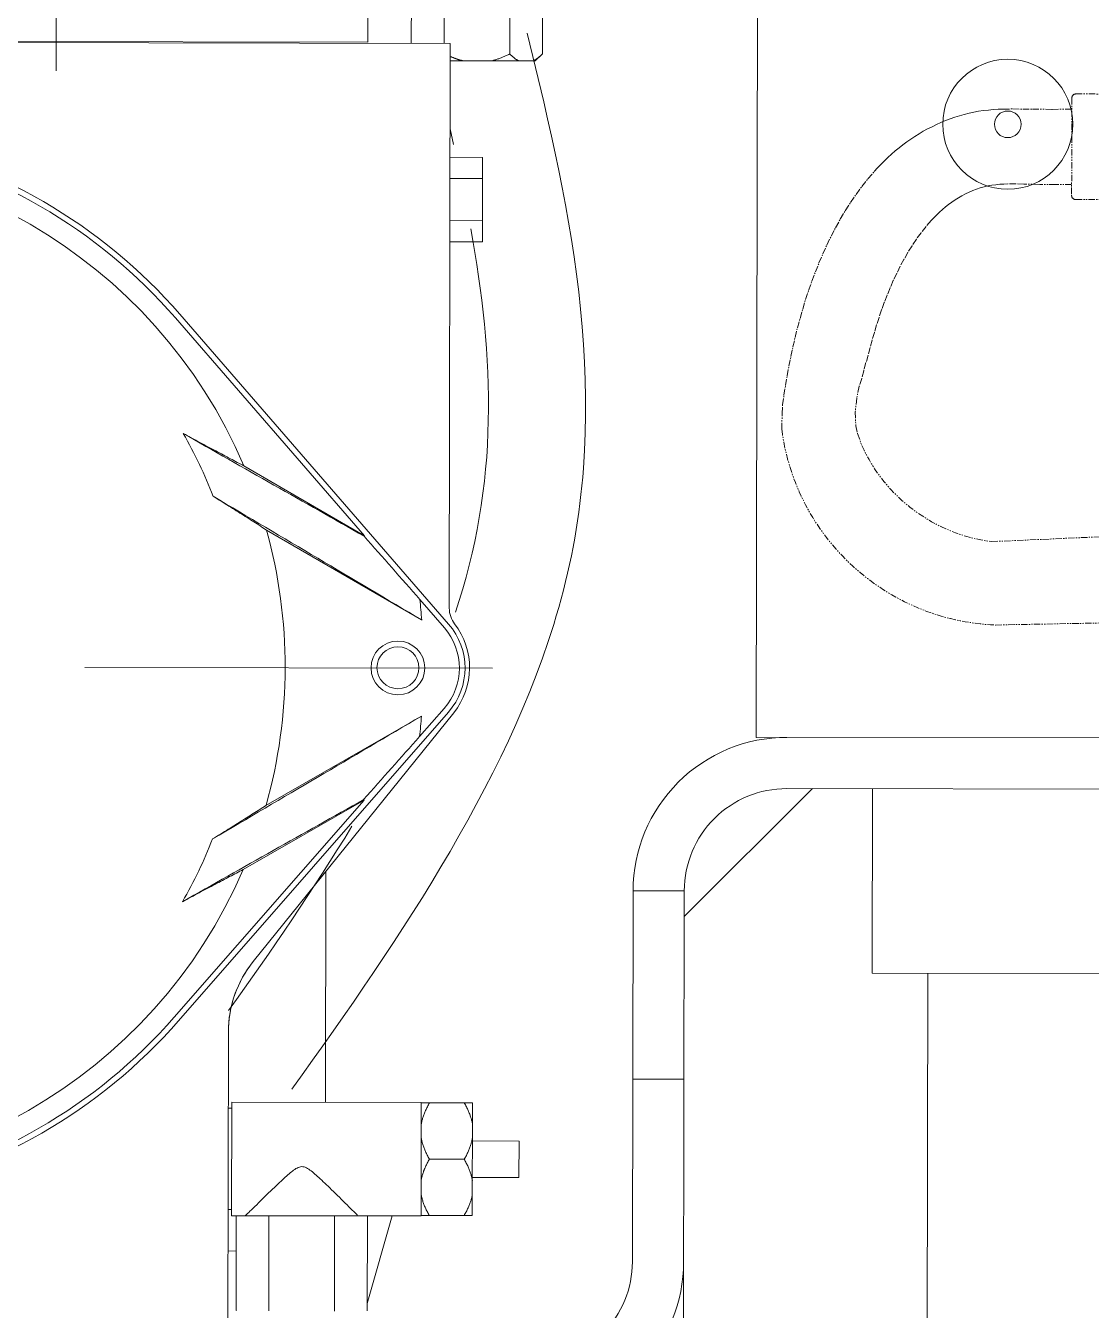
# Model space of a CAD drawing. Extents: x 766778 to 845620, y 133762 to 209800.
# Drawn here: x 786953.1 to 787161.2, y 191042 to 191292.9 of the extents above; entities that cross this region are included whole.
import ezdxf

# ---------------------------------------------------------------- set-up
doc = ezdxf.new("R2010")
doc.units = 0
doc.header["$MEASUREMENT"] = 0
doc.linetypes.add('CENTER', pattern=[2, 1.25, -0.25, 0.25, -0.25])
doc.linetypes.add('PHANTOM', pattern=[2.5, 1.25, -0.25, 0.25, -0.25, 0.25, -0.25])
doc.layers.get('0').update_dxf_attribs({"color": 1, "linetype": 'CONTINUOUS'})
doc.layers.add('CENTER_LINES', color=1, linetype='CENTER')
for name, color, linetype, lineweight in [('LA-4748_SHOWN', 2, 'CONTINUOUS', 53), ('LA-5075_SHOWN', 2, 'CONTINUOUS', 53), ('PHANTOM_LINES', 4, 'PHANTOM', 25)]:
    doc.layers.add(name, color=color, linetype=linetype, lineweight=lineweight)

# ---------------------------------------------------------------- blocks, each defined once
blk = doc.blocks.new('HE 3516C HSL RH')
at = {"layer": 'LA-5075_SHOWN', "color": 252, "lineweight": 5}
for p, q in [((-6163.44, 929.42), (-6163.44, 764.56)), ((-6222.75, 880.3), (-6223.45, 883.33)), ((-6163.44, 764.56), (-5835.34, 764.56)), ((-6177.44, 729.56), (-6152.44, 754.56)), ((-6157.44, 754.56), (-5836.34, 754.56)), ((-6140.74, 754.56), (-6140.74, 718.56)), ((-6187.44, 662.06), (-6187.44, 734.56)), ((-6177.44, 734.56), (-6187.44, 734.56)), ((-6177.44, 649.87), (-6177.44, 734.56)), ((-6140.74, 718.56), (-6042.74, 718.56)), ((-6129.84, 300.7), (-6129.84, 718.56)), ((-6177.44, 697.75), (-6187.44, 697.75))]:
    blk.add_line(p, q, dxfattribs=at)
at = {"layer": 'LA-5075_SHOWN', "color": 252, "lineweight": 5, "flags": 128}
for points in [[(-6208.45, 902.04), (-6206.79, 895.35), (-6205.18, 888.66), (-6204.4, 885.32), (-6203.65, 881.97), (-6202.91, 878.61), (-6202.2, 875.25), (-6201.53, 871.89), (-6200.88, 868.52), (-6200.28, 865.15), (-6199.71, 861.77), (-6199.18, 858.38), (-6198.7, 854.98), (-6198.27, 851.56), (-6197.89, 848.14), (-6197.57, 844.7), (-6197.3, 841.26), (-6197.1, 837.81), (-6196.96, 834.35), (-6196.88, 830.9), (-6196.87, 827.44), (-6196.94, 823.98), (-6197.07, 820.53), (-6197.29, 817.08), (-6197.43, 815.36), (-6197.58, 813.64), (-6197.76, 811.92), (-6197.96, 810.21), (-6198.18, 808.5), (-6198.42, 806.79), (-6198.68, 805.08), (-6198.97, 803.38), (-6199.27, 801.68), (-6199.61, 799.98), (-6199.96, 798.29), (-6200.34, 796.6), (-6200.74, 794.91), (-6201.16, 793.23), (-6201.6, 791.55), (-6202.06, 789.87), (-6202.54, 788.2), (-6203.04, 786.54), (-6204.1, 783.22), (-6205.23, 779.93), (-6206.43, 776.65), (-6207.7, 773.41), (-6209.03, 770.19), (-6210.41, 766.99), (-6211.85, 763.82), (-6213.35, 760.67), (-6214.89, 757.54), (-6216.47, 754.43), (-6218.1, 751.34), (-6219.77, 748.26), (-6221.47, 745.21), (-6223.21, 742.18), (-6224.98, 739.16), (-6226.78, 736.17), (-6228.6, 733.18), (-6230.46, 730.22), (-6232.34, 727.27), (-6234.24, 724.33), (-6236.16, 721.4), (-6238.1, 718.49), (-6240.05, 715.6), (-6242.02, 712.71), (-6244, 709.84), (-6245.99, 706.99), (-6247.98, 704.14), (-6249.99, 701.31), (-6252, 698.48), (-6254.01, 695.66)], [(-6222.22, 788.92), (-6221.49, 791.19), (-6220.8, 793.48), (-6220.15, 795.78), (-6219.55, 798.09), (-6219, 800.41), (-6218.49, 802.74), (-6218.03, 805.08), (-6217.61, 807.43), (-6217.24, 809.79), (-6216.91, 812.14), (-6216.63, 814.5), (-6216.39, 816.87), (-6216.19, 819.23), (-6216.04, 821.6), (-6215.94, 823.96), (-6215.88, 826.32), (-6215.85, 828.67), (-6215.87, 831.03), (-6215.92, 833.39), (-6216.01, 835.75), (-6216.13, 838.1), (-6216.29, 840.46), (-6216.47, 842.81), (-6216.69, 845.16), (-6216.93, 847.51), (-6217.21, 849.85), (-6217.51, 852.19), (-6217.83, 854.52), (-6218.18, 856.85), (-6218.55, 859.18), (-6218.94, 861.5), (-6219.35, 863.82)], [(-6266.39, 711), (-6264.83, 713.19), (-6263.28, 715.39), (-6261.73, 717.6), (-6260.19, 719.82), (-6258.65, 722.04), (-6257.12, 724.27), (-6255.59, 726.52), (-6254.07, 728.76), (-6252.57, 731.02), (-6251.07, 733.29), (-6249.59, 735.56), (-6248.12, 737.85), (-6246.66, 740.14), (-6245.22, 742.44), (-6243.79, 744.75), (-6242.38, 747.08)]]:
    blk.add_lwpolyline(points, dxfattribs=at)
at = {"layer": 'LA-5075_SHOWN', "color": 252, "lineweight": 5}
for centre, radius, start, end in [((-6157.44, 734.56), 30, 90, 180), ((-6157.44, 734.56), 20, 90, 180), ((-6207.44, 662.06), 20, 315.7331, 0), ((-6207.44, 662.06), 30, 315.7331, 0)]:
    blk.add_arc(centre, radius, start, end, dxfattribs=at)
blk = doc.blocks.new('A$C7EB86452')
at = {"layer": 'PHANTOM_LINES', "color": 252, "lineweight": 5}
for p, q in [((267.37, 75.91), (287.37, 73.1)), ((266.47, 75.23), (263.82, 56.39)), ((264.5, 55.49), (284.5, 52.67)), ((239.02, -8.45), (265.63, -10.95)), ((237.56, -24.7), (263.27, -27.76))]:
    blk.add_line(p, q, dxfattribs=at)
for points in [[(201.45, 18.95), (201.98, 21.96), (202.28, 23.65), (202.81, 25.47), (203.36, 27.3), (203.94, 29.11), (204.54, 30.93), (205.17, 32.74), (205.83, 34.54), (206.51, 36.33), (207.22, 38.1), (207.97, 39.87), (208.75, 41.62), (209.55, 43.36), (210.39, 45.07), (211.27, 46.77), (212.18, 48.45), (213.13, 50.11), (214.11, 51.74), (215.13, 53.35), (216.19, 54.93), (217.29, 56.48), (218.43, 58.01), (219.62, 59.5), (220.85, 60.96), (222.14, 62.37), (223.47, 63.74), (224.86, 65.06), (226.29, 66.33), (227.03, 66.93), (227.78, 67.53), (228.54, 68.1), (229.31, 68.66), (230.1, 69.2), (230.9, 69.72), (231.72, 70.22), (232.55, 70.71), (233.39, 71.17), (234.23, 71.61), (235.1, 72.02), (235.97, 72.41), (236.85, 72.78), (237.75, 73.13), (238.66, 73.44), (239.58, 73.74), (240.5, 74.01), (241.44, 74.25), (242.38, 74.46), (243.32, 74.65), (244.27, 74.81), (245.23, 74.94), (246.18, 75.04), (247.14, 75.11), (248.09, 75.16), (249.05, 75.17), (250.01, 75.14), (250.96, 75.1), (251.92, 75.03), (252.88, 74.93), (254.78, 74.7), (256.68, 74.42), (258.58, 74.12), (262.37, 73.57), (266.16, 73.07)], [(264.12, 58.53), (261.03, 58.94), (257.94, 59.38), (254.86, 59.86), (253.32, 60.11), (251.78, 60.33), (251.01, 60.41), (250.23, 60.47), (249.45, 60.5), (248.67, 60.49), (247.89, 60.46), (247.11, 60.39), (246.34, 60.28), (245.57, 60.14), (244.82, 59.97), (244.06, 59.77), (243.32, 59.53), (242.59, 59.27), (241.87, 58.97), (241.16, 58.65), (240.46, 58.31), (239.78, 57.94), (239.11, 57.55), (238.46, 57.13), (237.82, 56.7), (237.19, 56.24), (236.57, 55.77), (235.97, 55.29), (234.81, 54.27), (233.69, 53.2), (232.62, 52.09), (231.59, 50.94), (230.6, 49.74), (229.66, 48.52), (228.75, 47.28), (227.88, 46), (227.04, 44.71), (226.23, 43.39), (225.45, 42.06), (224.7, 40.71), (223.98, 39.34), (223.29, 37.96), (222.62, 36.57), (221.98, 35.17), (221.36, 33.76), (220.76, 32.34), (220.18, 30.91), (219.55, 29.57), (218.89, 28.05), (218.31, 26.6), (217.61, 25.17), (216.79, 22.91), (216.16, 20.34), (215.87, 17.6), (216.01, 16.04), (216.5, 13.67)]]:
    blk.add_lwpolyline(points, dxfattribs=at)
for centre, radius, start, end in [((267.26, 75.12), 0.8, 82, 172), ((264.61, 56.28), 0.8, 172, 262), ((245.37, 18.52), 43.92, 179.4364, 259.7522), ((247.63, 22.83), 32.45, 196.4126, 254.6277)]:
    blk.add_arc(centre, radius, start, end, dxfattribs=at)
at = {"rotation": 352.0000000000881}
blk.add_blockref('HE 3516C HSL RH', (6185.31, -1654.92), dxfattribs=at)
blk = doc.blocks.new('ENGINE')
at = {"layer": 'CENTER_LINES', "color": 252, "linetype": 'Continuous', "lineweight": 5}
for p, q in [((945910.93, 205973.77), (945911.17, 206019.24)), ((945916.13, 205857.19), (945995.77, 205856.77))]:
    blk.add_line(p, q, dxfattribs=at)
at = {"layer": 'LA-4748_SHOWN', "color": 252, "lineweight": 5}
for p, q in [((945980.42, 205995.49), (945980.34, 205978.9)), ((945986.83, 205995.45), (945986.75, 205978.86)), ((945999.65, 205995.39), (945999.55, 205976.75)), ((946006.06, 205995.35), (946005.97, 205976.78)), ((945971.85, 205985.17), (945971.82, 205979.17)), ((945802.96, 205979.83), (945987.96, 205978.86)), ((945825.82, 205979.94), (945971.82, 205979.17)), ((945987.96, 205978.86), (945987.38, 205868.52)), ((945999.39, 205976.67), (945999.55, 205976.75)), ((945999.55, 205976.75), (945999.63, 205976.67)), ((946004.54, 205975.36), (946005.91, 205976.72)), ((946005.8, 205976.61), (946005.88, 205976.69)), ((946005.88, 205976.69), (946005.97, 205976.78)), ((945987.94, 205976.3), (945988.05, 205976.25)), ((945987.94, 205975.45), (946004.54, 205975.36)), ((945988.05, 205976.25), (945988.16, 205976.21)), ((945988.16, 205976.21), (945988.27, 205976.16)), ((945988.27, 205976.16), (945988.38, 205976.12)), ((945988.38, 205976.12), (945988.48, 205976.07)), ((945988.48, 205976.07), (945988.59, 205976.03)), ((945988.59, 205976.03), (945988.69, 205975.99)), ((945988.69, 205975.99), (945988.8, 205975.95)), ((945988.8, 205975.95), (945988.9, 205975.91)), ((945988.9, 205975.91), (945989.01, 205975.87)), ((945989.01, 205975.87), (945989.11, 205975.84)), ((945989.11, 205975.84), (945989.22, 205975.8)), ((945989.22, 205975.8), (945989.32, 205975.76)), ((945989.32, 205975.76), (945989.42, 205975.73)), ((945989.42, 205975.73), (945989.53, 205975.7)), ((945989.53, 205975.7), (945989.63, 205975.66)), ((945989.63, 205975.66), (945989.73, 205975.63)), ((945989.73, 205975.63), (945989.84, 205975.6)), ((945989.84, 205975.6), (945989.94, 205975.57)), ((945989.94, 205975.57), (945990.04, 205975.54)), ((945990.04, 205975.54), (945990.14, 205975.51)), ((945990.14, 205975.51), (945990.24, 205975.49)), ((945990.24, 205975.49), (945990.34, 205975.46)), ((945990.34, 205975.46), (945990.44, 205975.43)), ((945995.95, 205975.41), (945996.09, 205975.44)), ((945996.09, 205975.44), (945996.24, 205975.48)), ((945996.24, 205975.48), (945996.38, 205975.52)), ((945996.38, 205975.52), (945996.53, 205975.56)), ((945996.53, 205975.56), (945996.67, 205975.6)), ((945996.67, 205975.6), (945996.82, 205975.64)), ((945996.82, 205975.64), (945996.96, 205975.69)), ((945996.96, 205975.69), (945997.11, 205975.73)), ((945997.11, 205975.73), (945997.25, 205975.78)), ((945997.25, 205975.78), (945997.4, 205975.83)), ((945997.4, 205975.83), (945997.55, 205975.89)), ((945997.55, 205975.89), (945997.7, 205975.94)), ((945997.7, 205975.94), (945997.85, 205976)), ((945997.85, 205976), (945998, 205976.06)), ((945998, 205976.06), (945998.15, 205976.12)), ((945998.15, 205976.12), (945998.3, 205976.18)), ((945998.3, 205976.18), (945998.45, 205976.24)), ((945998.45, 205976.24), (945998.61, 205976.31)), ((945998.61, 205976.31), (945998.76, 205976.38)), ((945998.76, 205976.38), (945998.92, 205976.45)), ((945998.92, 205976.45), (945999.08, 205976.52)), ((945999.08, 205976.52), (945999.24, 205976.59)), ((945999.24, 205976.59), (945999.39, 205976.67)), ((945999.63, 205976.67), (945999.71, 205976.59)), ((945999.71, 205976.59), (945999.79, 205976.51)), ((945999.79, 205976.51), (945999.87, 205976.44)), ((945999.87, 205976.44), (945999.95, 205976.37)), ((945999.95, 205976.37), (946000.03, 205976.3)), ((946000.03, 205976.3), (946000.1, 205976.23)), ((946000.1, 205976.23), (946000.18, 205976.16)), ((946000.18, 205976.16), (946000.26, 205976.1)), ((946000.26, 205976.1), (946000.33, 205976.04)), ((946000.33, 205976.04), (946000.41, 205975.98)), ((946000.41, 205975.98), (946000.48, 205975.92)), ((946000.48, 205975.92), (946000.55, 205975.87)), ((946000.55, 205975.87), (946000.63, 205975.81)), ((946000.63, 205975.81), (946000.7, 205975.76)), ((946000.7, 205975.76), (946000.77, 205975.71)), ((946000.77, 205975.71), (946000.85, 205975.66)), ((946000.85, 205975.66), (946000.92, 205975.62)), ((946000.92, 205975.62), (946000.99, 205975.57)), ((946000.99, 205975.57), (946001.06, 205975.53)), ((946001.06, 205975.53), (946001.13, 205975.49)), ((946001.13, 205975.49), (946001.2, 205975.45)), ((946001.2, 205975.45), (946001.28, 205975.41)), ((946001.28, 205975.41), (946001.35, 205975.38)), ((946004.1, 205975.36), (946004.17, 205975.4)), ((946004.17, 205975.4), (946004.25, 205975.44)), ((946004.25, 205975.44), (946004.32, 205975.48)), ((946004.32, 205975.48), (946004.4, 205975.52)), ((946004.4, 205975.52), (946004.47, 205975.56)), ((946004.47, 205975.56), (946004.55, 205975.61)), ((946004.55, 205975.61), (946004.62, 205975.66)), ((946004.62, 205975.66), (946004.7, 205975.71)), ((946004.7, 205975.71), (946004.77, 205975.76)), ((946004.77, 205975.76), (946004.85, 205975.81)), ((946004.85, 205975.81), (946004.92, 205975.87)), ((946004.92, 205975.87), (946005, 205975.92)), ((946005, 205975.92), (946005.08, 205975.98)), ((946005.08, 205975.98), (946005.16, 205976.04)), ((946005.16, 205976.04), (946005.23, 205976.11)), ((946005.23, 205976.11), (946005.31, 205976.17)), ((946005.31, 205976.17), (946005.39, 205976.24)), ((946005.39, 205976.24), (946005.47, 205976.31)), ((946005.47, 205976.31), (946005.55, 205976.38)), ((946005.55, 205976.38), (946005.64, 205976.46)), ((946005.64, 205976.46), (946005.72, 205976.53)), ((946005.72, 205976.53), (946005.8, 205976.61)), ((945994.2, 205956.56), (945987.84, 205956.6)), ((945994.11, 205940.09), (945994.2, 205956.56)), ((945994.18, 205952.44), (945987.82, 205952.48)), ((945994.13, 205944.2), (945987.77, 205944.24)), ((945994.11, 205940.09), (945987.75, 205940.12)), ((945934.1, 205925.4), (945970.87, 205882.73)), ((945934.93, 205926.12), (945987.24, 205865.42)), ((945935.96, 205902.61), (945935.54, 205902.84)), ((945936.37, 205902.38), (945935.96, 205902.61)), ((945936.78, 205902.16), (945936.37, 205902.38)), ((945937.19, 205901.93), (945936.78, 205902.16)), ((945937.6, 205901.71), (945937.19, 205901.93)), ((945938, 205901.49), (945937.6, 205901.71)), ((945938.4, 205901.27), (945938, 205901.49)), ((945938.79, 205901.06), (945938.4, 205901.27)), ((945939.19, 205900.84), (945938.79, 205901.06)), ((945939.58, 205900.63), (945939.19, 205900.84)), ((945939.96, 205900.42), (945939.58, 205900.63)), ((945940.35, 205900.21), (945939.96, 205900.42)), ((945940.73, 205900.01), (945940.35, 205900.21)), ((945941.11, 205899.8), (945940.73, 205900.01)), ((945941.48, 205899.6), (945941.11, 205899.8)), ((945941.86, 205899.4), (945941.48, 205899.6)), ((945942.23, 205899.2), (945941.86, 205899.4)), ((945942.59, 205899), (945942.23, 205899.2)), ((945942.96, 205898.81), (945942.59, 205899)), ((945943.32, 205898.61), (945942.96, 205898.81)), ((945943.67, 205898.42), (945943.32, 205898.61)), ((945944.03, 205898.24), (945943.67, 205898.42)), ((945944.38, 205898.05), (945944.03, 205898.24)), ((945944.72, 205897.87), (945944.38, 205898.05)), ((945945.06, 205897.68), (945944.72, 205897.87)), ((945945.4, 205897.5), (945945.06, 205897.68)), ((945945.74, 205897.33), (945945.4, 205897.5)), ((945946.07, 205897.15), (945945.74, 205897.33)), ((945946.4, 205896.98), (945946.07, 205897.15)), ((945946.73, 205896.81), (945946.4, 205896.98)), ((945947.05, 205896.64), (945946.73, 205896.81)), ((945947.37, 205896.47), (945947.05, 205896.64)), ((945970.87, 205882.73), (945947.37, 205896.47)), ((945941.34, 205890.53), (945941.74, 205890.28)), ((945941.74, 205890.28), (945942.13, 205890.04)), ((945942.13, 205890.04), (945942.51, 205889.79)), ((945942.51, 205889.79), (945942.9, 205889.55)), ((945942.9, 205889.55), (945943.28, 205889.31)), ((945943.28, 205889.31), (945943.66, 205889.08)), ((945943.66, 205889.08), (945944.03, 205888.84)), ((945944.03, 205888.84), (945944.4, 205888.61)), ((945944.4, 205888.61), (945944.77, 205888.37)), ((945944.77, 205888.37), (945945.13, 205888.14)), ((945945.13, 205888.14), (945945.5, 205887.91)), ((945945.5, 205887.91), (945945.85, 205887.69)), ((945945.85, 205887.69), (945946.21, 205887.46)), ((945946.21, 205887.46), (945946.56, 205887.24)), ((945946.56, 205887.24), (945946.91, 205887.02)), ((945946.91, 205887.02), (945947.25, 205886.8)), ((945947.25, 205886.8), (945947.6, 205886.58)), ((945947.6, 205886.58), (945947.94, 205886.36)), ((945947.94, 205886.36), (945948.27, 205886.15)), ((945948.27, 205886.15), (945948.6, 205885.93)), ((945948.6, 205885.93), (945948.93, 205885.72)), ((945948.93, 205885.72), (945949.25, 205885.51)), ((945949.25, 205885.51), (945949.57, 205885.31)), ((945949.57, 205885.31), (945949.89, 205885.1)), ((945949.89, 205885.1), (945950.21, 205884.9)), ((945950.21, 205884.9), (945950.52, 205884.7)), ((945950.52, 205884.7), (945950.82, 205884.5)), ((945950.82, 205884.5), (945951.13, 205884.3)), ((945951.13, 205884.3), (945951.43, 205884.11)), ((945951.43, 205884.11), (945951.72, 205883.91)), ((945981.97, 205866.23), (945951.72, 205883.91)), ((945970.87, 205882.73), (945970.79, 205882.64)), ((945981.63, 205870.24), (945986.4, 205864.7)), ((945986.32, 205848.94), (945981.49, 205843.46)), ((945987.15, 205848.22), (945934.21, 205788.07)), ((945988.18, 205848.09), (945948.86, 205799.63)), ((945951.44, 205830.1), (945981.87, 205847.47)), ((945970.6, 205831.08), (945970.52, 205831.18)), ((945970.6, 205831.08), (945933.38, 205788.8)), ((945946.95, 205817.59), (945970.6, 205831.08)), ((945949.28, 205828.73), (945948.95, 205828.53)), ((945949.6, 205828.93), (945949.28, 205828.73)), ((945949.91, 205829.13), (945949.6, 205828.93)), ((945950.22, 205829.33), (945949.91, 205829.13)), ((945950.53, 205829.52), (945950.22, 205829.33)), ((945950.84, 205829.72), (945950.53, 205829.52)), ((945951.14, 205829.91), (945950.84, 205829.72)), ((945951.44, 205830.1), (945951.14, 205829.91)), ((945945.17, 205826.16), (945944.81, 205825.94)), ((945945.53, 205826.39), (945945.17, 205826.16)), ((945945.89, 205826.61), (945945.53, 205826.39)), ((945946.24, 205826.83), (945945.89, 205826.61)), ((945946.59, 205827.05), (945946.24, 205826.83)), ((945946.94, 205827.26), (945946.59, 205827.05)), ((945947.29, 205827.48), (945946.94, 205827.26)), ((945947.63, 205827.69), (945947.29, 205827.48)), ((945947.96, 205827.9), (945947.63, 205827.69)), ((945948.3, 205828.11), (945947.96, 205827.9)), ((945948.63, 205828.32), (945948.3, 205828.11)), ((945948.95, 205828.53), (945948.63, 205828.32)), ((945941.39, 205823.84), (945940.99, 205823.6)), ((945941.78, 205824.08), (945941.39, 205823.84)), ((945942.17, 205824.32), (945941.78, 205824.08)), ((945942.56, 205824.55), (945942.17, 205824.32)), ((945942.94, 205824.79), (945942.56, 205824.55)), ((945943.32, 205825.02), (945942.94, 205824.79)), ((945943.7, 205825.25), (945943.32, 205825.02)), ((945944.07, 205825.48), (945943.7, 205825.25)), ((945944.44, 205825.71), (945944.07, 205825.48)), ((945944.81, 205825.94), (945944.44, 205825.71)), ((945943.94, 205816.04), (945944.29, 205816.22)), ((945944.29, 205816.22), (945944.64, 205816.4)), ((945944.64, 205816.4), (945944.98, 205816.58)), ((945944.98, 205816.58), (945945.32, 205816.75)), ((945945.32, 205816.75), (945945.65, 205816.92)), ((945945.65, 205816.92), (945945.98, 205817.09)), ((945945.98, 205817.09), (945946.31, 205817.26)), ((945946.31, 205817.26), (945946.63, 205817.43)), ((945946.63, 205817.43), (945946.95, 205817.59)), ((945962.87, 205772.09), (945963.11, 205817.19)), ((945939.12, 205813.51), (945939.51, 205813.72)), ((945939.51, 205813.72), (945939.89, 205813.92)), ((945939.89, 205813.92), (945940.28, 205814.12)), ((945940.28, 205814.12), (945940.66, 205814.33)), ((945940.66, 205814.33), (945941.04, 205814.52)), ((945941.04, 205814.52), (945941.41, 205814.72)), ((945941.41, 205814.72), (945941.78, 205814.92)), ((945941.78, 205814.92), (945942.15, 205815.11)), ((945942.15, 205815.11), (945942.52, 205815.3)), ((945942.52, 205815.3), (945942.88, 205815.49)), ((945942.88, 205815.49), (945943.24, 205815.68)), ((945943.24, 205815.68), (945943.59, 205815.86)), ((945943.59, 205815.86), (945943.94, 205816.04)), ((945935.06, 205811.35), (945935.48, 205811.57)), ((945935.48, 205811.57), (945935.9, 205811.79)), ((945935.9, 205811.79), (945936.31, 205812.01)), ((945936.31, 205812.01), (945936.72, 205812.23)), ((945936.72, 205812.23), (945937.13, 205812.45)), ((945937.13, 205812.45), (945937.53, 205812.67)), ((945937.53, 205812.67), (945937.93, 205812.88)), ((945937.93, 205812.88), (945938.33, 205813.09)), ((945938.33, 205813.09), (945938.73, 205813.3)), ((945938.73, 205813.3), (945939.12, 205813.51)), ((945948.17, 205798.73), (945948.44, 205799.11)), ((945943.64, 205728.08), (945943.94, 205785.89)), ((945943.86, 205771.01), (945944.57, 205771.03)), ((945943.86, 205770.97), (945944.57, 205770.97)), ((945944.46, 205749.98), (945944.58, 205772.18)), ((945944.58, 205772.18), (945981.58, 205771.99)), ((945981.46, 205749.79), (945981.58, 205771.99)), ((945983.18, 205771.88), (945981.58, 205771.89)), ((945982.58, 205770.76), (945982.67, 205770.94)), ((945982.67, 205770.94), (945982.76, 205771.13)), ((945982.76, 205771.13), (945982.86, 205771.31)), ((945982.86, 205771.31), (945982.96, 205771.5)), ((945982.96, 205771.5), (945983.07, 205771.69)), ((945983.07, 205771.69), (945983.18, 205771.88)), ((945989.98, 205771.84), (945983.18, 205771.88)), ((945990.08, 205771.65), (945989.98, 205771.84)), ((945989.98, 205771.84), (945991.58, 205771.84)), ((945990.19, 205771.46), (945990.08, 205771.65)), ((945990.29, 205771.27), (945990.19, 205771.46)), ((945990.39, 205771.09), (945990.29, 205771.27)), ((945990.48, 205770.9), (945990.39, 205771.09)), ((945990.57, 205770.72), (945990.48, 205770.9)), ((945991.46, 205749.84), (945991.58, 205771.84)), ((945981.69, 205768.35), (945981.73, 205768.52)), ((945981.73, 205768.52), (945981.77, 205768.69)), ((945981.77, 205768.69), (945981.82, 205768.86)), ((945981.82, 205768.86), (945981.87, 205769.02)), ((945981.87, 205769.02), (945981.93, 205769.19)), ((945981.93, 205769.19), (945981.99, 205769.36)), ((945981.99, 205769.36), (945982.05, 205769.53)), ((945982.05, 205769.53), (945982.11, 205769.71)), ((945982.11, 205769.71), (945982.18, 205769.88)), ((945982.18, 205769.88), (945982.25, 205770.05)), ((945982.25, 205770.05), (945982.33, 205770.23)), ((945982.33, 205770.23), (945982.41, 205770.4)), ((945982.41, 205770.4), (945982.49, 205770.58)), ((945982.49, 205770.58), (945982.58, 205770.76)), ((945990.65, 205770.54), (945990.57, 205770.72)), ((945990.73, 205770.36), (945990.65, 205770.54)), ((945990.81, 205770.18), (945990.73, 205770.36)), ((945990.88, 205770.01), (945990.81, 205770.18)), ((945990.95, 205769.83), (945990.88, 205770.01)), ((945991.02, 205769.66), (945990.95, 205769.83)), ((945991.08, 205769.49), (945991.02, 205769.66)), ((945991.14, 205769.32), (945991.08, 205769.49)), ((945991.2, 205769.15), (945991.14, 205769.32)), ((945991.25, 205768.98), (945991.2, 205769.15)), ((945991.3, 205768.81), (945991.25, 205768.98)), ((945991.35, 205768.64), (945991.3, 205768.81)), ((945991.39, 205768.47), (945991.35, 205768.64)), ((945991.43, 205768.3), (945991.39, 205768.47)), ((945981.56, 205767.69), (945981.58, 205767.85)), ((945981.58, 205767.85), (945981.62, 205768.02)), ((945981.62, 205768.02), (945981.65, 205768.18)), ((945981.65, 205768.18), (945981.69, 205768.35)), ((945991.47, 205768.13), (945991.43, 205768.3)), ((945991.5, 205767.97), (945991.47, 205768.13)), ((945991.53, 205767.8), (945991.5, 205767.97)), ((945991.56, 205767.63), (945991.53, 205767.8)), ((945981.57, 205764.92), (945981.54, 205765.09)), ((945981.6, 205764.76), (945981.57, 205764.92)), ((945981.63, 205764.59), (945981.6, 205764.76)), ((945981.67, 205764.42), (945981.63, 205764.59)), ((945981.71, 205764.26), (945981.67, 205764.42)), ((945981.75, 205764.09), (945981.71, 205764.26)), ((945981.8, 205763.92), (945981.75, 205764.09)), ((945981.85, 205763.75), (945981.8, 205763.92)), ((945981.9, 205763.58), (945981.85, 205763.75)), ((945981.96, 205763.41), (945981.9, 205763.58)), ((945982.02, 205763.24), (945981.96, 205763.41)), ((945991.05, 205763.19), (945991.11, 205763.36)), ((945991.11, 205763.36), (945991.17, 205763.53)), ((945991.17, 205763.53), (945991.22, 205763.7)), ((945991.22, 205763.7), (945991.27, 205763.87)), ((945991.27, 205763.87), (945991.32, 205764.04)), ((945991.32, 205764.04), (945991.37, 205764.2)), ((945991.37, 205764.2), (945991.41, 205764.37)), ((945991.41, 205764.37), (945991.45, 205764.54)), ((945991.45, 205764.54), (945991.48, 205764.71)), ((945991.48, 205764.71), (945991.51, 205764.87)), ((945991.51, 205764.87), (945991.54, 205765.04)), ((945991.54, 205764.41), (946000.64, 205764.36)), ((946000.64, 205764.36), (946000.6, 205757.22)), ((945982.08, 205763.06), (945982.02, 205763.24)), ((945982.14, 205762.89), (945982.08, 205763.06)), ((945982.21, 205762.72), (945982.14, 205762.89)), ((945982.29, 205762.54), (945982.21, 205762.72)), ((945982.37, 205762.36), (945982.29, 205762.54)), ((945982.45, 205762.18), (945982.37, 205762.36)), ((945982.53, 205762), (945982.45, 205762.18)), ((945982.62, 205761.82), (945982.53, 205762)), ((945982.71, 205761.64), (945982.62, 205761.82)), ((945982.81, 205761.45), (945982.71, 205761.64)), ((945982.91, 205761.26), (945982.81, 205761.45)), ((945983.01, 205761.07), (945982.91, 205761.26)), ((945983.12, 205760.88), (945983.01, 205761.07)), ((945983.01, 205760.69), (945983.12, 205760.88)), ((945989.92, 205760.84), (945983.12, 205760.88)), ((945989.92, 205760.84), (945990.03, 205761.03)), ((945990.03, 205761.03), (945990.14, 205761.22)), ((945990.14, 205761.22), (945990.24, 205761.41)), ((945990.24, 205761.41), (945990.34, 205761.6)), ((945990.34, 205761.6), (945990.43, 205761.78)), ((945990.43, 205761.78), (945990.52, 205761.96)), ((945990.52, 205761.96), (945990.61, 205762.14)), ((945990.61, 205762.14), (945990.69, 205762.32)), ((945990.69, 205762.32), (945990.77, 205762.5)), ((945990.77, 205762.5), (945990.84, 205762.67)), ((945990.84, 205762.67), (945990.91, 205762.84)), ((945990.91, 205762.84), (945990.98, 205763.02)), ((945990.98, 205763.02), (945991.05, 205763.19)), ((945956.17, 205758.49), (945955.94, 205758.31)), ((945956.39, 205758.66), (945956.17, 205758.49)), ((945956.6, 205758.82), (945956.39, 205758.66)), ((945956.82, 205758.97), (945956.6, 205758.82)), ((945957.04, 205759.12), (945956.82, 205758.97)), ((945957.27, 205759.24), (945957.04, 205759.12)), ((945957.5, 205759.35), (945957.27, 205759.24)), ((945957.73, 205759.44), (945957.5, 205759.35)), ((945957.97, 205759.49), (945957.73, 205759.44)), ((945958.21, 205759.51), (945957.97, 205759.49)), ((945958.42, 205759.5), (945958.21, 205759.51)), ((945958.63, 205759.45), (945958.42, 205759.5)), ((945958.85, 205759.38), (945958.63, 205759.45)), ((945959.08, 205759.27), (945958.85, 205759.38)), ((945959.31, 205759.14), (945959.08, 205759.27)), ((945959.54, 205759), (945959.31, 205759.14)), ((945959.78, 205758.83), (945959.54, 205759)), ((945960.01, 205758.66), (945959.78, 205758.83)), ((945960.25, 205758.47), (945960.01, 205758.66)), ((945960.49, 205758.27), (945960.25, 205758.47)), ((945981.87, 205758.19), (945981.93, 205758.36)), ((945981.93, 205758.36), (945981.99, 205758.54)), ((945981.99, 205758.54), (945982.06, 205758.71)), ((945982.06, 205758.71), (945982.12, 205758.88)), ((945982.12, 205758.88), (945982.2, 205759.05)), ((945982.2, 205759.05), (945982.27, 205759.23)), ((945982.27, 205759.23), (945982.35, 205759.4)), ((945982.35, 205759.4), (945982.43, 205759.58)), ((945982.43, 205759.58), (945982.52, 205759.76)), ((945982.52, 205759.76), (945982.61, 205759.94)), ((945982.61, 205759.94), (945982.7, 205760.13)), ((945982.7, 205760.13), (945982.8, 205760.31)), ((945982.8, 205760.31), (945982.9, 205760.5)), ((945982.9, 205760.5), (945983.01, 205760.69)), ((945990.03, 205760.65), (945989.92, 205760.84)), ((945990.13, 205760.46), (945990.03, 205760.65)), ((945990.23, 205760.27), (945990.13, 205760.46)), ((945990.33, 205760.09), (945990.23, 205760.27)), ((945990.42, 205759.9), (945990.33, 205760.09)), ((945990.51, 205759.72), (945990.42, 205759.9)), ((945990.59, 205759.54), (945990.51, 205759.72)), ((945990.67, 205759.36), (945990.59, 205759.54)), ((945990.75, 205759.18), (945990.67, 205759.36)), ((945990.82, 205759.01), (945990.75, 205759.18)), ((945990.89, 205758.83), (945990.82, 205759.01)), ((945990.96, 205758.66), (945990.89, 205758.83)), ((945991.02, 205758.49), (945990.96, 205758.66)), ((945991.08, 205758.32), (945991.02, 205758.49)), ((945953.5, 205756.11), (945953.17, 205755.8)), ((945953.82, 205756.41), (945953.5, 205756.11)), ((945954.13, 205756.7), (945953.82, 205756.41)), ((945954.42, 205756.97), (945954.13, 205756.7)), ((945954.7, 205757.22), (945954.42, 205756.97)), ((945954.97, 205757.46), (945954.7, 205757.22)), ((945955.23, 205757.69), (945954.97, 205757.46)), ((945955.47, 205757.91), (945955.23, 205757.69)), ((945955.71, 205758.11), (945955.47, 205757.91)), ((945955.94, 205758.31), (945955.71, 205758.11)), ((945960.74, 205758.05), (945960.49, 205758.27)), ((945960.99, 205757.83), (945960.74, 205758.05)), ((945961.25, 205757.6), (945960.99, 205757.83)), ((945961.52, 205757.35), (945961.25, 205757.6)), ((945961.79, 205757.1), (945961.52, 205757.35)), ((945962.07, 205756.84), (945961.79, 205757.1)), ((945962.36, 205756.56), (945962.07, 205756.84)), ((945962.66, 205756.27), (945962.36, 205756.56)), ((945962.98, 205755.97), (945962.66, 205756.27)), ((945963.3, 205755.66), (945962.98, 205755.97)), ((945981.5, 205756.69), (945981.53, 205756.85)), ((945981.53, 205756.85), (945981.56, 205757.02)), ((945981.56, 205757.02), (945981.59, 205757.18)), ((945981.59, 205757.18), (945981.63, 205757.35)), ((945981.63, 205757.35), (945981.67, 205757.52)), ((945981.67, 205757.52), (945981.72, 205757.69)), ((945981.72, 205757.69), (945981.77, 205757.86)), ((945981.77, 205757.86), (945981.82, 205758.02)), ((945981.82, 205758.02), (945981.87, 205758.19)), ((945991.14, 205758.15), (945991.08, 205758.32)), ((945991.19, 205757.98), (945991.14, 205758.15)), ((945991.24, 205757.81), (945991.19, 205757.98)), ((945991.29, 205757.64), (945991.24, 205757.81)), ((945991.33, 205757.47), (945991.29, 205757.64)), ((945991.37, 205757.3), (945991.33, 205757.47)), ((945991.41, 205757.13), (945991.37, 205757.3)), ((945991.44, 205756.97), (945991.41, 205757.13)), ((945991.47, 205756.8), (945991.44, 205756.97)), ((945991.5, 205756.63), (945991.47, 205756.8)), ((945991.5, 205757.27), (946000.6, 205757.22)), ((945950.92, 205753.63), (945950.52, 205753.24)), ((945951.31, 205754.01), (945950.92, 205753.63)), ((945951.7, 205754.39), (945951.31, 205754.01)), ((945952.09, 205754.76), (945951.7, 205754.39)), ((945952.46, 205755.12), (945952.09, 205754.76)), ((945952.82, 205755.47), (945952.46, 205755.12)), ((945953.17, 205755.8), (945952.82, 205755.47)), ((945963.64, 205755.33), (945963.3, 205755.66)), ((945964, 205754.98), (945963.64, 205755.33)), ((945964.37, 205754.62), (945964, 205754.98)), ((945964.74, 205754.25), (945964.37, 205754.62)), ((945965.13, 205753.87), (945964.74, 205754.25)), ((945965.51, 205753.49), (945965.13, 205753.87)), ((945965.89, 205753.11), (945965.51, 205753.49)), ((945981.51, 205753.92), (945981.48, 205754.09)), ((945981.54, 205753.76), (945981.51, 205753.92)), ((945981.57, 205753.59), (945981.54, 205753.76)), ((945981.61, 205753.42), (945981.57, 205753.59)), ((945981.65, 205753.26), (945981.61, 205753.42)), ((945991.31, 205753.2), (945991.35, 205753.37)), ((945991.35, 205753.37), (945991.39, 205753.54)), ((945991.39, 205753.54), (945991.42, 205753.71)), ((945991.42, 205753.71), (945991.46, 205753.87)), ((945991.46, 205753.87), (945991.48, 205754.04)), ((945943.76, 205751.2), (945944.47, 205751.2)), ((945948.04, 205750.83), (945947.79, 205750.58)), ((945948.33, 205751.11), (945948.04, 205750.83)), ((945948.65, 205751.42), (945948.33, 205751.11)), ((945948.99, 205751.76), (945948.65, 205751.42)), ((945949.36, 205752.11), (945948.99, 205751.76)), ((945949.73, 205752.48), (945949.36, 205752.11)), ((945950.12, 205752.86), (945949.73, 205752.48)), ((945950.52, 205753.24), (945950.12, 205752.86)), ((945966.27, 205752.74), (945965.89, 205753.11)), ((945966.65, 205752.36), (945966.27, 205752.74)), ((945967.01, 205752), (945966.65, 205752.36)), ((945967.36, 205751.65), (945967.01, 205752)), ((945967.7, 205751.31), (945967.36, 205751.65)), ((945968.01, 205751), (945967.7, 205751.31)), ((945968.3, 205750.71), (945968.01, 205751)), ((945981.69, 205753.09), (945981.65, 205753.26)), ((945981.74, 205752.92), (945981.69, 205753.09)), ((945981.79, 205752.75), (945981.74, 205752.92)), ((945981.84, 205752.58), (945981.79, 205752.75)), ((945981.9, 205752.41), (945981.84, 205752.58)), ((945981.96, 205752.24), (945981.9, 205752.41)), ((945982.02, 205752.06), (945981.96, 205752.24)), ((945982.09, 205751.89), (945982.02, 205752.06)), ((945982.16, 205751.72), (945982.09, 205751.89)), ((945982.23, 205751.54), (945982.16, 205751.72)), ((945982.31, 205751.36), (945982.23, 205751.54)), ((945982.39, 205751.18), (945982.31, 205751.36)), ((945982.47, 205751), (945982.39, 205751.18)), ((945982.56, 205750.82), (945982.47, 205751)), ((945982.65, 205750.64), (945982.56, 205750.82)), ((945990.37, 205750.78), (945990.46, 205750.96)), ((945990.46, 205750.96), (945990.55, 205751.14)), ((945990.55, 205751.14), (945990.63, 205751.32)), ((945990.63, 205751.32), (945990.71, 205751.5)), ((945990.71, 205751.5), (945990.79, 205751.67)), ((945990.79, 205751.67), (945990.86, 205751.84)), ((945990.86, 205751.84), (945990.93, 205752.02)), ((945990.93, 205752.02), (945990.99, 205752.19)), ((945990.99, 205752.19), (945991.05, 205752.36)), ((945991.05, 205752.36), (945991.11, 205752.53)), ((945991.11, 205752.53), (945991.16, 205752.7)), ((945991.16, 205752.7), (945991.22, 205752.87)), ((945991.22, 205752.87), (945991.26, 205753.04)), ((945991.26, 205753.04), (945991.31, 205753.2)), ((945944.46, 205749.98), (945981.46, 205749.79)), ((945945.34, 205749.98), (945945.25, 205731.52)), ((945947.19, 205749.99), (945947.16, 205749.97)), ((945947.26, 205750.07), (945947.19, 205749.99)), ((945947.39, 205750.19), (945947.26, 205750.07)), ((945947.57, 205750.37), (945947.39, 205750.19)), ((945947.79, 205750.58), (945947.57, 205750.37)), ((945951.75, 205749.94), (945951.65, 205731.36)), ((945964.57, 205749.88), (945964.47, 205731.24)), ((945968.56, 205750.45), (945968.3, 205750.71)), ((945968.78, 205750.24), (945968.56, 205750.45)), ((945968.95, 205750.07), (945968.78, 205750.24)), ((945969.07, 205749.95), (945968.95, 205750.07)), ((945969.14, 205749.88), (945969.07, 205749.95)), ((945969.16, 205749.85), (945969.14, 205749.88)), ((945970.98, 205749.84), (945970.88, 205731.27)), ((945970.89, 205732.72), (945975.78, 205749.82)), ((945981.46, 205749.89), (945983.06, 205749.88)), ((945982.75, 205750.45), (945982.65, 205750.64)), ((945982.85, 205750.26), (945982.75, 205750.45)), ((945982.95, 205750.07), (945982.85, 205750.26)), ((945983.06, 205749.88), (945982.95, 205750.07)), ((945989.86, 205749.84), (945983.06, 205749.88)), ((945989.86, 205749.84), (945989.97, 205750.03)), ((945991.46, 205749.84), (945989.86, 205749.84)), ((945989.97, 205750.03), (945990.08, 205750.22)), ((945990.08, 205750.22), (945990.18, 205750.41)), ((945990.18, 205750.41), (945990.28, 205750.6)), ((945990.28, 205750.6), (945990.37, 205750.78)), ((945945.31, 205743.07), (945943.72, 205743.08)), ((945945.25, 205731.52), (945945.34, 205731.42))]:
    blk.add_line(p, q, dxfattribs=at)
for centre, radius in [((946096.78, 205962.67), 12.7), ((946096.78, 205962.67), 2.6), ((945977.31, 205856.87), 5.25), ((945977.31, 205856.91), 4.1)]:
    blk.add_circle(centre, radius, dxfattribs=at)
for centre, radius, start, end in [((945855.32, 205857.51), 104, 40.752, 78.6138), ((945855.32, 205857.51), 105.1, 40.752, 78.6138), ((945855.32, 205857.51), 99.96, 22.9392, 96.437), ((945855.32, 205857.51), 92.14, 20.9946, 29.4657), ((945855.32, 205857.51), 99.96, 344.0837, 15.3135), ((945855.32, 205857.51), 126.96, 3.9356, 5.7546), ((945992.38, 205868.49), 5, 179.6986, 217.5623), ((945977.31, 205856.87), 12, 318.6453, 40.752), ((945977.31, 205856.87), 13.1, 318.6453, 40.752), ((945977.31, 205856.91), 14, 320.9367, 37.5623), ((945855.32, 205857.51), 126.96, 353.6427, 355.4616), ((945855.32, 205857.51), 92.14, 329.9316, 338.4027), ((945855.32, 205857.51), 99.96, 262.9603, 336.4581), ((945965.94, 205785.77), 22, 140.9367, 179.6986), ((945965.94, 205785.76), 22, 143.8722, 179.6986), ((945855.32, 205857.51), 104, 280.7835, 318.6453), ((945855.32, 205857.51), 105.1, 280.7835, 318.6453)]:
    blk.add_arc(centre, radius, start, end, dxfattribs=at)
for centre, major_axis, start_param, end_param in [((945871.21, 205983.19), (614.29, -359.13), 4.847845, 4.905733), ((945778.51, 205927.25), (843.95, -493.4), 1.358021, 1.40732), ((945942.52, 205969.11), (440.3, -510.96), 4.837197, 4.861839), ((945784.3, 205790.26), (-818.96, -467.3), 1.733365, 1.784479), ((945941.63, 205745.79), (-441.88, -502.01), 4.562834, 4.587687), ((945872.24, 205734.21), (-600.52, -342.66), 4.518201, 4.577777)]:
    blk.add_ellipse(centre, major_axis=major_axis, ratio=0.052336, start_param=start_param, end_param=end_param, dxfattribs=at)
at = {"color": 4, "linetype": 'Continuous', "ltscale": 12, "rotation": 7.698618751251217}
blk.add_blockref('A$C7EB86452', (945855.32, 205857.51), dxfattribs=at)

msp = doc.modelspace()

# ---------------------------------------------------------------- block references
at = {"color": 7, "linetype": 'Continuous', "rotation": 0.1984573570547499}
msp.add_blockref('ENGINE', (-158232.80366, -17964.77499), dxfattribs=at)

doc.saveas('drawing.dxf')
